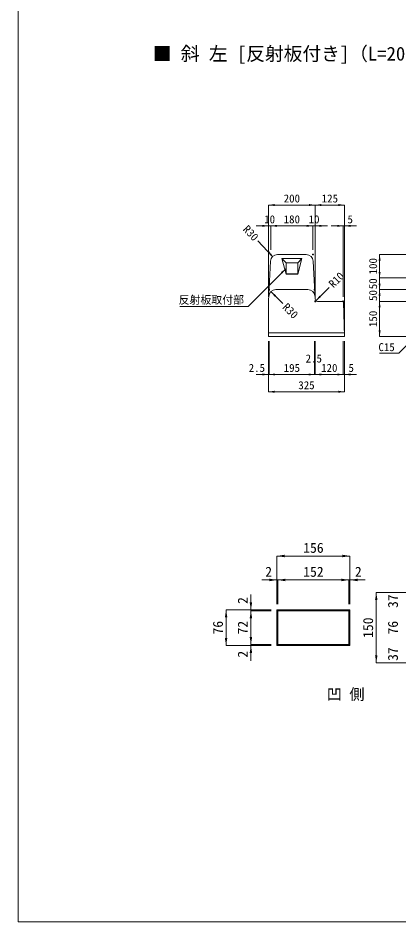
# Model space of a CAD drawing. Units: millimetres, scale not verified. Extents: x 19044 to 37689, y -9270 to 9420.
# Drawn here: x 32864 to 34492, y 1000 to 4860 of the extents above; entities that cross this region are included whole.
import ezdxf
from ezdxf.enums import TextEntityAlignment as Align

# ---------------------------------------------------------------- set-up
doc = ezdxf.new("R2010")
doc.units = ezdxf.units.MM
doc.header["$LTSCALE"] = 25
for name, color, linetype, lineweight in [('0_2', 7, 'Continuous', 9), ('寸法線', 7, 'Continuous', 9), ('本体', 2, 'Continuous', 5), ('枠', 5, 'Continuous', 5), ('補助線', 8, 'Continuous', 13)]:
    doc.layers.add(name, color=color, linetype=linetype, lineweight=lineweight)
doc.styles.add('ＭＳ ゴシック', font='')
doc.styles.get('ＭＳ ゴシック').set_extended_font_data('MS Gothic')

# ---------------------------------------------------------------- blocks, each defined once
blk = doc.blocks.new('filled_arrow')
at = {"color": 0, "linetype": 'Continuous', "lineweight": -2}
blk.add_solid([(7.5, 1.25), (0, 0), (7.5, -1.25)], dxfattribs=at)

msp = doc.modelspace()

# ---------------------------------------------------------------- linework, layer by layer
at = {"layer": '寸法線'}
for p, q in [((33934.54, 4061.6), (34134.54, 4061.6)), ((33934.54, 3670.1), (33934.54, 4061.6)), ((34134.54, 3670.21), (34134.54, 4061.6)), ((34134.54, 4061.6), (34259.54, 4061.6)), ((34134.54, 3670.21), (34134.54, 4061.6)), ((34259.54, 3520.21), (34259.54, 4061.6)), ((33882.54, 3972.58), (33996.54, 3972.58)), ((33934.54, 3670.1), (33934.54, 3972.58)), ((33944.54, 3870.21), (33944.54, 3972.58)), ((33944.54, 3972.58), (34124.54, 3972.58)), ((33944.54, 3870.21), (33944.54, 3972.58)), ((34072.54, 3972.58), (34186.54, 3972.58)), ((34124.54, 3870.21), (34124.54, 3972.58)), ((34124.54, 3870.21), (34124.54, 3972.58)), ((34134.54, 3670.21), (34134.54, 3972.58)), ((34311.54, 3972.58), (34202.54, 3972.58)), ((34254.54, 3670.21), (34254.54, 3972.58)), ((34259.54, 3520.21), (34259.54, 3972.58)), ((33952.4, 3841.94), (33889.29, 3908.66)), ((34409.7, 3750.21), (34409.7, 3850.21)), ((34843.27, 3850.21), (34409.7, 3850.21)), ((34409.7, 3648.21), (34409.7, 3802.21)), ((34409.7, 3598.21), (34409.7, 3752.21)), ((34743.27, 3750.21), (34409.7, 3750.21)), ((34743.27, 3750.21), (34409.7, 3750.21)), ((34137.16, 3652.96), (34193.79, 3709.59)), ((33944.9, 3691.95), (33996.15, 3640.7)), ((34543.27, 3700.21), (34409.7, 3700.21)), ((34543.27, 3700.21), (34409.7, 3700.21)), ((34409.7, 3500.21), (34409.7, 3650.21)), ((34543.27, 3650.21), (34409.7, 3650.21)), ((34543.27, 3650.21), (34409.7, 3650.21)), ((33934.54, 3480.21), (33934.54, 3337.9)), ((33934.54, 3480.21), (33934.54, 3264.03)), ((33937.04, 3480.21), (33937.04, 3337.9)), ((33937.04, 3480.21), (33937.04, 3337.9)), ((34132.04, 3480.21), (34132.04, 3337.9)), ((34132.04, 3480.21), (34132.04, 3337.9)), ((34134.54, 3480.21), (34134.54, 3337.9)), ((34134.54, 3480.21), (34134.54, 3337.9)), ((34254.54, 3480.21), (34254.54, 3337.9)), ((34254.54, 3480.21), (34254.54, 3337.9)), ((34259.54, 3480.21), (34259.54, 3264.03)), ((34259.54, 3480.21), (34259.54, 3337.9)), ((34558.27, 3500.21), (34409.7, 3500.21)), ((33882.54, 3337.9), (33989.04, 3337.9)), ((33937.04, 3337.9), (34132.04, 3337.9)), ((34080.04, 3337.9), (34186.54, 3337.9)), ((34134.54, 3337.9), (34254.54, 3337.9)), ((34202.54, 3337.9), (34311.54, 3337.9)), ((33934.54, 3264.03), (34259.54, 3264.03)), ((33970.82, 2562.6), (34282.82, 2562.6)), ((33970.82, 2357.52), (33970.82, 2562.6)), ((34282.82, 2357.52), (34282.82, 2562.6)), ((34039.82, 2460.3), (33905.82, 2460.3)), ((33970.82, 2357.52), (33970.82, 2460.3)), ((33974.82, 2460.3), (34278.82, 2460.3)), ((33974.82, 2357.52), (33974.82, 2460.3)), ((33974.82, 2357.52), (33974.82, 2460.3)), ((34213.82, 2460.3), (34347.82, 2460.3)), ((34278.82, 2357.52), (34278.82, 2460.3)), ((34278.82, 2357.52), (34278.82, 2460.3)), ((34282.82, 2357.52), (34282.82, 2460.3)), ((33859.53, 2263.52), (33859.53, 2397.52)), ((34395.43, 2406.52), (34395.43, 2106.52)), ((34693.8, 2406.52), (34395.43, 2406.52)), ((33753.49, 2332.52), (33753.49, 2180.52)), ((33945.82, 2332.52), (33753.49, 2332.52)), ((33945.82, 2332.52), (33859.53, 2332.52)), ((33945.82, 2328.52), (33859.53, 2328.52)), ((33859.53, 2328.52), (33859.53, 2184.52)), ((33945.82, 2328.52), (33859.53, 2328.52)), ((33859.53, 2249.52), (33859.53, 2115.52)), ((33945.82, 2180.52), (33753.49, 2180.52)), ((33945.82, 2184.52), (33859.53, 2184.52)), ((33945.82, 2184.52), (33859.53, 2184.52)), ((33945.82, 2180.52), (33859.53, 2180.52)), ((34693.8, 2106.52), (34395.43, 2106.52))]:
    msp.add_line(p, q, dxfattribs=at)
for points in [[(34009.54, 3790.56), (33847.31, 3628.33), (33840.11, 3628.33), (33555.27, 3628.33)], [(34570.77, 3507.71), (34491.62, 3428.56), (34484.42, 3428.56), (34408.82, 3428.56)]]:
    msp.add_lwpolyline(points, dxfattribs=at)
at = {"layer": '本体', "lineweight": 20}
for p, q in [((33943.11, 3821.71), (33934.57, 3650.67)), ((34096, 3850.21), (33973.08, 3850.21)), ((34134.07, 3659.71), (34125.97, 3821.71)), ((34103.5, 3700.21), (33965.58, 3700.21)), ((33934.57, 3500.21), (33934.57, 3650.67)), ((34251.64, 3650.21), (34144.05, 3650.21)), ((34259.54, 3500.21), (34254.64, 3647.31)), ((33935.04, 3500.21), (34259.54, 3500.21))]:
    msp.add_line(p, q, dxfattribs=at)
at = {"layer": '本体', "lineweight": 9}
for p, q in [((33991.19, 3832.89), (34077.89, 3832.89)), ((33991.19, 3832.89), (34009.54, 3766.58)), ((34009.54, 3814.54), (33991.19, 3832.89)), ((34059.54, 3766.58), (34077.89, 3832.89)), ((34059.54, 3814.54), (34077.89, 3832.89)), ((34009.54, 3814.54), (34059.54, 3814.54)), ((34009.54, 3814.54), (34009.54, 3766.58)), ((34059.54, 3814.54), (34059.54, 3766.58)), ((34009.54, 3767.11), (34059.54, 3767.11)), ((34009.54, 3766.58), (34059.54, 3766.58)), ((34259.04, 3515.21), (33935.04, 3515.21)), ((33970.82, 2332.52), (33970.82, 2180.52)), ((34282.82, 2332.52), (33970.82, 2332.52)), ((33970.82, 2332.52), (33974.82, 2328.52)), ((33974.82, 2328.52), (33974.82, 2184.52)), ((34278.82, 2328.52), (33974.82, 2328.52)), ((34278.82, 2328.52), (34282.82, 2332.52)), ((34278.82, 2328.52), (34278.82, 2184.52)), ((34282.82, 2332.52), (34282.82, 2180.52)), ((33974.82, 2184.52), (33970.82, 2180.52)), ((34282.82, 2180.52), (33970.82, 2180.52)), ((34278.82, 2184.52), (33974.82, 2184.52)), ((34278.82, 2184.52), (34282.82, 2180.52))]:
    msp.add_line(p, q, dxfattribs=at)
at = {"layer": '本体', "lineweight": 20}
for centre, radius, start, end in [((33973.08, 3820.21), 30, 90, 177.13827), ((34096, 3820.21), 30, 2.86242, 90), ((33965.58, 3670.21), 30, 90, 177.1376), ((34103.5, 3670.21), 30, 2.86241, 90), ((34144.05, 3660.21), 10, 182.86242, 270), ((34251.64, 3647.21), 3, 1.9091, 90)]:
    msp.add_arc(centre, radius, start, end, dxfattribs=at)
at = {"layer": '枠', "lineweight": 20}
for p, q in [((32864.19, 999.77), (32864.19, 7999.77)), ((37689.19, 999.77), (32864.19, 999.77))]:
    msp.add_line(p, q, dxfattribs=at)
at = {"layer": '補助線'}
for centre in [(33944.54, 3850.21), (34124.54, 3850.21), (33937.04, 3700.21), (34132.04, 3700.21), (34134.54, 3650.21), (34254.54, 3650.21)]:
    msp.add_circle(centre, 2, dxfattribs=at)

# ---------------------------------------------------------------- block references
at = {"layer": '寸法線'}
for p, xscale, yscale in [((33934.54, 4061.6), 3.47, 3.47), ((34134.54, 4061.6), 3.47, 3.47), ((33944.54, 3972.58), 3.47, 3.47), ((33944.54, 3972.58), 3.47, 3.47), ((34134.54, 3972.58), 3.47, 3.47), ((34259.54, 3972.58), 3.47, 3.47), ((33937.04, 3337.9), 3.47, 3.47), ((33937.04, 3337.9), 3.47, 3.47), ((34134.54, 3337.9), 3.47, 3.47), ((34134.54, 3337.9), 3.47, 3.47), ((34259.54, 3337.9), 3.47, 3.47), ((33934.54, 3264.03), 3.47, 3.47), ((33970.82, 2562.6), 4.33, 4.33), ((33974.82, 2460.3), 4.33, 4.33), ((33974.82, 2460.3), 4.33, 4.33), ((34282.82, 2460.3), 4.33, 4.33)]:
    msp.add_blockref('filled_arrow', p, dxfattribs=dict(at, xscale=xscale, yscale=yscale))
for p, xscale, yscale, rotation in [((34134.54, 4061.6), 3.47, 3.47, 180), ((34259.54, 4061.6), 3.47, 3.47, 180), ((33934.54, 3972.58), 3.47, 3.47, 180), ((34124.54, 3972.58), 3.47, 3.47, 180), ((34124.54, 3972.58), 3.47, 3.47, 180), ((34254.54, 3972.58), 3.47, 3.47, 180), ((33952.4, 3841.94), 3.47, 3.47, 133.4), ((34409.7, 3850.21), 3.47, 3.47, 270), ((34009.54, 3790.56), 3.47, 3.47, 225), ((34409.7, 3750.21), 3.47, 3.47, 90), ((34409.7, 3750.21), 3.47, 3.47, 90), ((34409.7, 3700.21), 3.47, 3.47, 90), ((33944.9, 3691.95), 3.47, 3.47, 315), ((34137.16, 3652.96), 3.47, 3.47, 45), ((34409.7, 3700.21), 3.47, 3.47, 270), ((34409.7, 3650.21), 3.47, 3.47, 270), ((34409.7, 3650.21), 3.47, 3.47, 270), ((34409.7, 3500.21), 3.47, 3.47, 90), ((33934.54, 3337.9), 3.47, 3.47, 180), ((34132.04, 3337.9), 3.47, 3.47, 180), ((34132.04, 3337.9), 3.47, 3.47, 180), ((34254.54, 3337.9), 3.47, 3.47, 180), ((34254.54, 3337.9), 3.47, 3.47, 180), ((34259.54, 3264.03), 3.47, 3.47, 180), ((34282.82, 2562.6), 4.33, 4.33, 180), ((33970.82, 2460.3), 4.33, 4.33, 180), ((34278.82, 2460.3), 4.33, 4.33, 180), ((34278.82, 2460.3), 4.33, 4.33, 180), ((34395.43, 2406.52), 4.33, 4.33, 270), ((33859.53, 2332.52), 4.33, 4.33, 90), ((33753.49, 2332.52), 4.33, 4.33, 270), ((33859.53, 2328.52), 4.33, 4.33, 270), ((33859.53, 2328.52), 4.33, 4.33, 270), ((33753.49, 2180.52), 4.33, 4.33, 90), ((33859.53, 2184.52), 4.33, 4.33, 90), ((33859.53, 2184.52), 4.33, 4.33, 90), ((33859.53, 2180.52), 4.33, 4.33, 270), ((34395.43, 2106.52), 4.33, 4.33, 90)]:
    msp.add_blockref('filled_arrow', p, dxfattribs=dict(at, xscale=xscale, yscale=yscale, rotation=rotation))

# ---------------------------------------------------------------- texts
at = {"layer": '0_2', "style": 'ＭＳ ゴシック'}
msp.add_text('■ 斜 左 [反射板付き]（L=2000：382 kg  L=1000：184kg）', height=58.65, dxfattribs=at).set_placement((33440.2, 4661.05), align=Align.BOTTOM_LEFT)
msp.add_text('凹 側', height=47.47, dxfattribs=at).set_placement((34264.39, 1972.05), align=Align.MIDDLE_CENTER)
at = {"layer": '寸法線', "style": 'ＭＳ ゴシック'}
for s, height, p in [('200', 34.18, (34034.54, 4089.6)), ('125', 34.18, (34197.04, 4089.6)), ('10', 34.18, (33939.54, 4000.58)), ('180', 34.18, (34034.54, 4000.58)), ('10', 34.18, (34129.54, 4000.58)), ('5', 34.18, (34284.04, 4000.58)), ('2.5', 34.18, (34128.35, 3406.12)), ('2.5', 34.18, (33884.89, 3365.9)), ('195', 34.18, (34034.54, 3365.9)), ('120', 34.18, (34194.54, 3365.9)), ('5', 34.18, (34288.32, 3365.9)), ('325', 34.18, (34097.04, 3292.03)), ('156', 42.72, (34126.82, 2597.6)), ('2', 42.72, (33935.34, 2495.3)), ('152', 42.72, (34126.82, 2495.3)), ('2', 42.72, (34318.5, 2495.3))]:
    msp.add_text(s, height=height, dxfattribs=at).set_placement(p, align=Align.MIDDLE_CENTER)
msp.add_text('R30', height=34.18, rotation=313.412, dxfattribs=at).set_placement((33895.49, 3928.29), align=Align.TOP_RIGHT)
for s, height, p in [('100', 34.18, (34381.7, 3800.21)), ('50', 34.18, (34381.7, 3725.21)), ('50', 34.18, (34381.7, 3675.21)), ('150', 34.18, (34381.7, 3575.21)), ('37', 42.72, (34466.47, 2369.52)), ('2', 42.72, (33824.53, 2372.45)), ('76', 42.72, (33718.49, 2256.52)), ('72', 42.72, (33824.53, 2256.52)), ('150', 42.72, (34360.43, 2256.52)), ('76', 42.72, (34466.47, 2256.52)), ('37', 42.72, (34466.47, 2143.52)), ('2', 42.72, (33824.53, 2142.97))]:
    msp.add_text(s, height=height, rotation=90, dxfattribs=at).set_placement(p, align=Align.MIDDLE_CENTER)
for s, rotation, p in [('R10', 45, (34188.13, 3729.39)), ('R30', 315, (34015.95, 3646.36))]:
    msp.add_text(s, height=34.18, rotation=rotation, dxfattribs=at).set_placement(p, align=Align.TOP_LEFT)
for s, p in [('反射板取付部', (33830.11, 3673.54)), ('C15', (34474.42, 3471.76))]:
    msp.add_text(s, height=34.18, dxfattribs=at).set_placement(p, align=Align.TOP_RIGHT)

doc.saveas('drawing.dxf')
